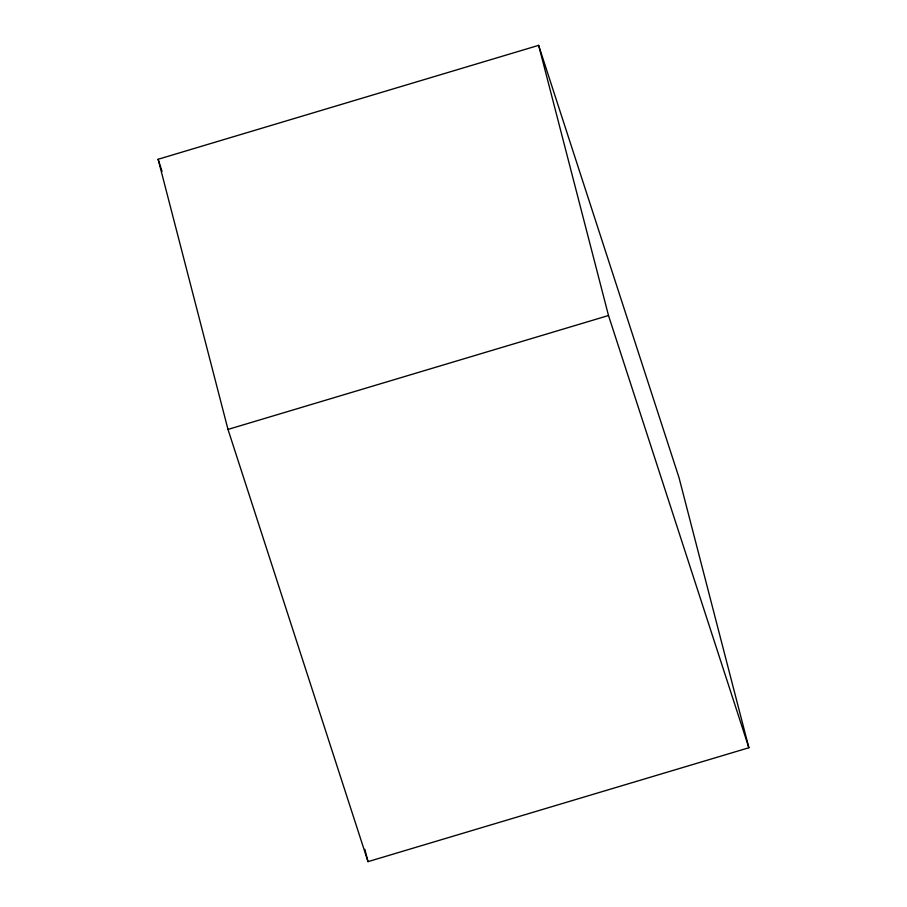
<?xml version="1.0" encoding="UTF-8"?>
<svg xmlns="http://www.w3.org/2000/svg" width="907" height="907" viewBox="0 0 907 907"><rect width="100%" height="100%" fill="white"/><g stroke="black" fill="none" stroke-linecap="round" stroke-linejoin="round"><path stroke-width="1.36" d="M158.124 159.269L538.645 45.35L679.003 477.592L748.876 747.753L368.004 861.65L227.997 429.43L158.124 159.269L162.047 171.378M227.997 429.43L608.506 315.523L538.645 45.35M608.506 315.523L748.876 747.753M364.818 849.303L368.004 861.65"/></g></svg>
